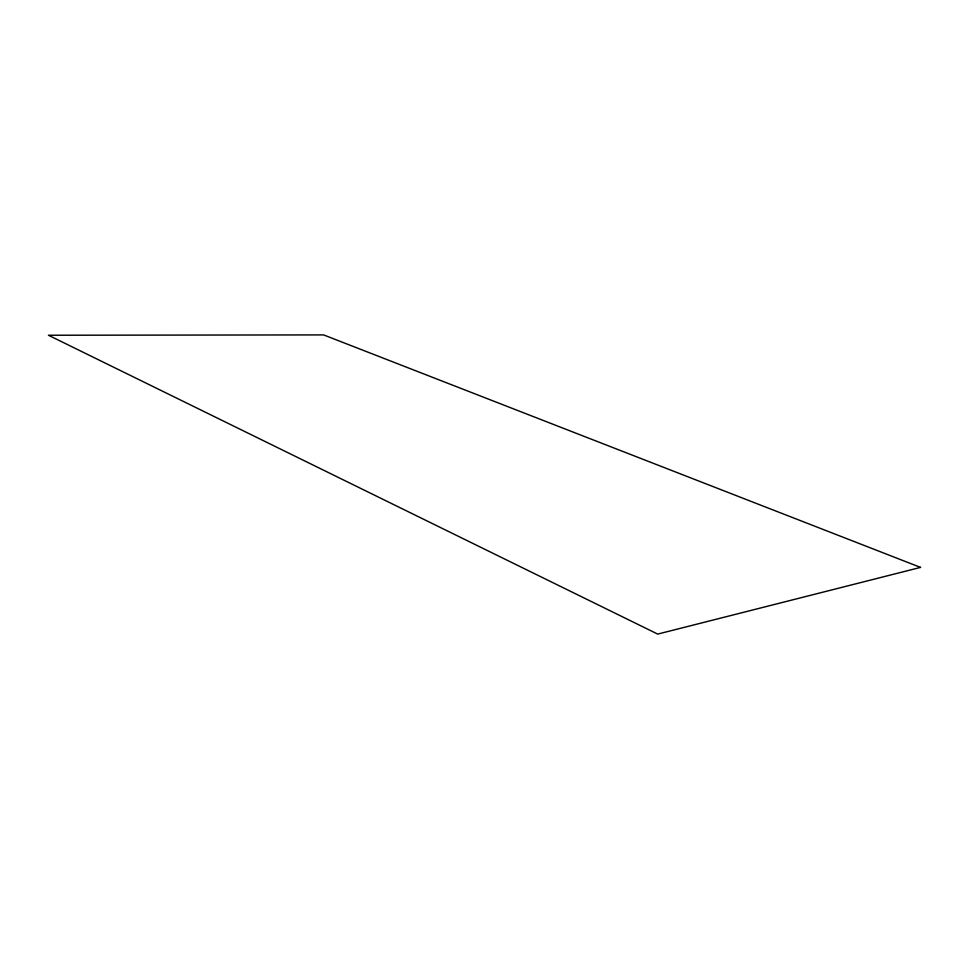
<?xml version="1.0" encoding="UTF-8"?>
<svg xmlns="http://www.w3.org/2000/svg" width="969" height="969" viewBox="0 0 969 969"><rect width="100%" height="100%" fill="white"/><g stroke="black" fill="none" stroke-linecap="round" stroke-linejoin="round"><path stroke-width="1.45" d="M920.55 567.398L657.709 634.089L48.45 335.238L323.61 334.911L920.55 567.398"/></g></svg>
